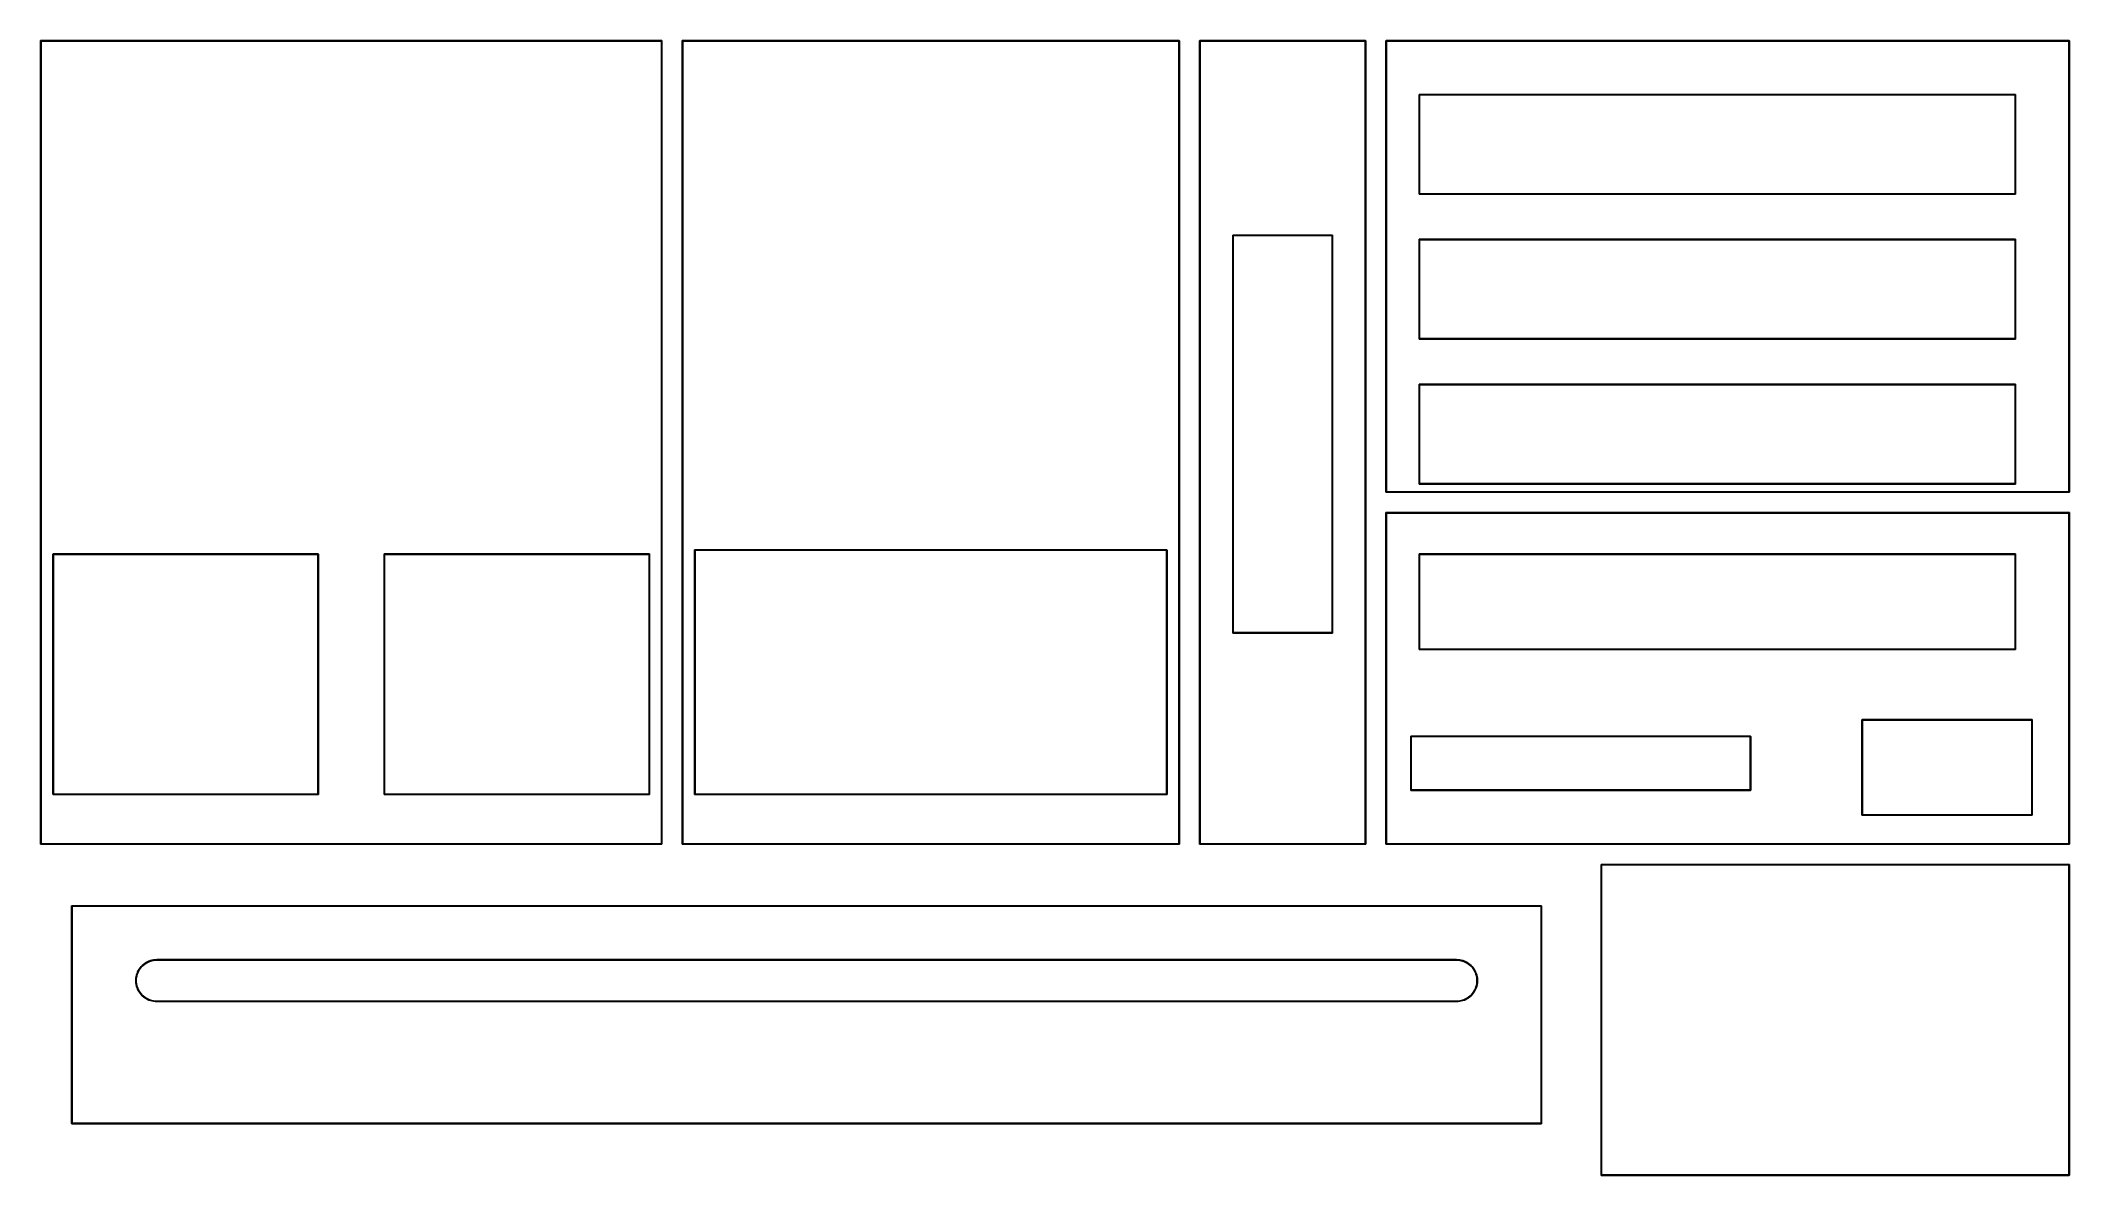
# Model space of a CAD drawing. Extents: x 5.1 to 29.7, y -16.3 to -2.6.
import ezdxf

# ---------------------------------------------------------------- set-up
doc = ezdxf.new("R2010")
doc.units = 0
doc.header["$MEASUREMENT"] = 0
doc.layers.add('BLACK', color=7, linetype='CONTINUOUS')

msp = doc.modelspace()

# ---------------------------------------------------------------- linework, layer by layer
at = {"layer": 'BLACK', "linetype": 'CONTINUOUS'}
for p, q in [((5.14705, -2.6), (5.14711, -2.59962)), ((5.14705, -12.3), (5.14705, -2.6)), ((5.14709, -2.59949), (5.14716, -2.59937)), ((5.14711, -2.59962), (5.14709, -2.59949)), ((5.14716, -2.59937), (5.14723, -2.59899)), ((5.14723, -2.59899), (5.14772, -2.5984)), ((5.14772, -2.5984), (5.1481, -2.59774)), ((5.1481, -2.59774), (5.14835, -2.59765)), ((5.14835, -2.59765), (5.14852, -2.59744)), ((5.14852, -2.59744), (5.14928, -2.59731)), ((5.14928, -2.59731), (5.15, -2.59705)), ((5.15, -2.59705), (12.65, -2.59705)), ((5.15295, -2.60295), (5.15295, -12.297)), ((12.647, -2.60295), (5.15295, -2.60295)), ((12.647, -12.297), (12.647, -2.60295)), ((12.65, -2.59705), (12.6504, -2.59711)), ((12.6504, -2.59711), (12.6505, -2.59709)), ((12.6505, -2.59709), (12.6506, -2.59716)), ((12.6506, -2.59716), (12.651, -2.59723)), ((12.651, -2.59723), (12.6516, -2.59772)), ((12.6516, -2.59772), (12.6523, -2.5981)), ((12.6523, -2.5981), (12.6524, -2.59835)), ((12.6524, -2.59835), (12.6526, -2.59852)), ((12.6526, -2.59852), (12.6527, -2.59928)), ((12.6527, -2.59928), (12.653, -2.6)), ((12.653, -2.6), (12.653, -12.3)), ((12.897, -2.6), (12.8971, -2.59962)), ((12.897, -12.3), (12.897, -2.6)), ((12.8971, -2.59949), (12.8972, -2.59937)), ((12.8971, -2.59962), (12.8971, -2.59949)), ((12.8972, -2.59899), (12.8977, -2.5984)), ((12.8972, -2.59937), (12.8972, -2.59899)), ((12.8977, -2.5984), (12.8981, -2.59774)), ((12.8981, -2.59774), (12.8984, -2.59765)), ((12.8984, -2.59765), (12.8985, -2.59744)), ((12.8985, -2.59744), (12.8993, -2.59731)), ((12.8993, -2.59731), (12.9, -2.59705)), ((12.9, -2.59705), (18.9, -2.59705)), ((12.903, -2.60295), (12.903, -12.297)), ((18.897, -2.60295), (12.903, -2.60295)), ((18.897, -12.297), (18.897, -2.60295)), ((18.9, -2.59705), (18.9004, -2.59711)), ((18.9004, -2.59711), (18.9005, -2.59709)), ((18.9005, -2.59709), (18.9006, -2.59716)), ((18.9006, -2.59716), (18.901, -2.59723)), ((18.901, -2.59723), (18.9016, -2.59772)), ((18.9016, -2.59772), (18.9023, -2.5981)), ((18.9023, -2.5981), (18.9024, -2.59835)), ((18.9024, -2.59835), (18.9026, -2.59852)), ((18.9026, -2.59852), (18.9027, -2.59928)), ((18.9027, -2.59928), (18.903, -2.6)), ((18.903, -2.6), (18.903, -12.3)), ((19.147, -2.6), (19.1471, -2.59962)), ((19.147, -12.3), (19.147, -2.6)), ((19.1471, -2.59949), (19.1472, -2.59937)), ((19.1471, -2.59962), (19.1471, -2.59949)), ((19.1472, -2.59899), (19.1477, -2.5984)), ((19.1472, -2.59937), (19.1472, -2.59899)), ((19.1477, -2.5984), (19.1481, -2.59774)), ((19.1481, -2.59774), (19.1484, -2.59765)), ((19.1484, -2.59765), (19.1485, -2.59744)), ((19.1485, -2.59744), (19.1493, -2.59731)), ((19.1493, -2.59731), (19.15, -2.59705)), ((19.15, -2.59705), (21.15, -2.59705)), ((19.153, -2.60295), (19.153, -12.297)), ((21.147, -2.60295), (19.153, -2.60295)), ((21.147, -12.297), (21.147, -2.60295)), ((21.15, -2.59705), (21.1504, -2.59711)), ((21.1504, -2.59711), (21.1505, -2.59709)), ((21.1505, -2.59709), (21.1506, -2.59716)), ((21.1506, -2.59716), (21.151, -2.59723)), ((21.151, -2.59723), (21.1516, -2.59772)), ((21.1516, -2.59772), (21.1523, -2.5981)), ((21.1523, -2.5981), (21.1524, -2.59835)), ((21.1524, -2.59835), (21.1526, -2.59852)), ((21.1526, -2.59852), (21.1527, -2.59928)), ((21.1527, -2.59928), (21.153, -2.6)), ((21.153, -2.6), (21.153, -12.3)), ((21.397, -2.6), (21.3971, -2.59962)), ((21.397, -8.05), (21.397, -2.6)), ((21.3971, -2.59949), (21.3972, -2.59937)), ((21.3971, -2.59962), (21.3971, -2.59949)), ((21.3972, -2.59899), (21.3977, -2.5984)), ((21.3972, -2.59937), (21.3972, -2.59899)), ((21.3977, -2.5984), (21.3981, -2.59774)), ((21.3981, -2.59774), (21.3984, -2.59765)), ((21.3984, -2.59765), (21.3985, -2.59744)), ((21.3985, -2.59744), (21.3993, -2.59731)), ((21.3993, -2.59731), (21.4, -2.59705)), ((21.4, -2.59705), (29.65, -2.59705)), ((21.403, -2.60295), (21.403, -8.04705)), ((29.647, -2.60295), (21.403, -2.60295)), ((29.647, -8.04705), (29.647, -2.60295)), ((29.65, -2.59705), (29.6504, -2.59711)), ((29.6504, -2.59711), (29.6505, -2.59709)), ((29.6505, -2.59709), (29.6506, -2.59716)), ((29.6506, -2.59716), (29.651, -2.59723)), ((29.651, -2.59723), (29.6516, -2.59772)), ((29.6516, -2.59772), (29.6523, -2.5981)), ((29.6523, -2.5981), (29.6524, -2.59835)), ((29.6524, -2.59835), (29.6526, -2.59852)), ((29.6526, -2.59852), (29.6527, -2.59928)), ((29.6527, -2.59928), (29.653, -2.6)), ((29.653, -2.6), (29.653, -8.05)), ((21.797, -3.25), (21.7971, -3.24962)), ((21.797, -4.45), (21.797, -3.25)), ((21.7971, -3.24949), (21.7972, -3.24937)), ((21.7971, -3.24962), (21.7971, -3.24949)), ((21.7972, -3.24899), (21.7977, -3.2484)), ((21.7972, -3.24937), (21.7972, -3.24899)), ((21.7977, -3.2484), (21.7981, -3.24774)), ((21.7981, -3.24774), (21.7984, -3.24765)), ((21.7984, -3.24765), (21.7985, -3.24744)), ((21.7985, -3.24744), (21.7993, -3.24731)), ((21.7993, -3.24731), (21.8, -3.24705)), ((21.8, -3.24705), (29, -3.24705)), ((28.997, -3.25295), (21.803, -3.25295)), ((21.803, -3.25295), (21.803, -4.44705)), ((28.997, -4.44705), (28.997, -3.25295)), ((29, -3.24705), (29.0004, -3.24711)), ((29.0004, -3.24711), (29.0005, -3.24709)), ((29.0005, -3.24709), (29.0006, -3.24716)), ((29.0006, -3.24716), (29.001, -3.24723)), ((29.001, -3.24723), (29.0016, -3.24772)), ((29.0016, -3.24772), (29.0023, -3.2481)), ((29.0023, -3.2481), (29.0024, -3.24835)), ((29.0024, -3.24835), (29.0026, -3.24852)), ((29.0026, -3.24852), (29.0027, -3.24928)), ((29.0027, -3.24928), (29.003, -3.25)), ((29.003, -3.25), (29.003, -4.45)), ((21.7973, -4.45072), (21.797, -4.45)), ((21.7974, -4.45148), (21.7973, -4.45072)), ((21.7976, -4.45165), (21.7974, -4.45148)), ((21.7977, -4.4519), (21.7976, -4.45165)), ((21.7984, -4.45228), (21.7977, -4.4519)), ((21.799, -4.45277), (21.7984, -4.45228)), ((21.7994, -4.45284), (21.799, -4.45277)), ((21.7995, -4.45291), (21.7994, -4.45284)), ((21.7996, -4.45289), (21.7995, -4.45291)), ((21.8, -4.45295), (21.7996, -4.45289)), ((29, -4.45295), (21.8, -4.45295)), ((21.803, -4.44705), (28.997, -4.44705)), ((29.0007, -4.45269), (29, -4.45295)), ((29.0015, -4.45256), (29.0007, -4.45269)), ((29.0016, -4.45235), (29.0015, -4.45256)), ((29.0019, -4.45226), (29.0016, -4.45235)), ((29.0023, -4.4516), (29.0019, -4.45226)), ((29.0028, -4.45101), (29.0023, -4.4516)), ((29.0029, -4.45051), (29.0028, -4.45063)), ((29.0028, -4.45063), (29.0028, -4.45101)), ((29.003, -4.45), (29.0029, -4.45038)), ((29.0029, -4.45038), (29.0029, -4.45051)), ((19.547, -4.95), (19.5471, -4.94962)), ((19.547, -9.75), (19.547, -4.95)), ((19.5471, -4.94949), (19.5472, -4.94937)), ((19.5471, -4.94962), (19.5471, -4.94949)), ((19.5472, -4.94899), (19.5477, -4.9484)), ((19.5472, -4.94937), (19.5472, -4.94899)), ((19.5477, -4.9484), (19.5481, -4.94774)), ((19.5481, -4.94774), (19.5484, -4.94765)), ((19.5484, -4.94765), (19.5485, -4.94744)), ((19.5485, -4.94744), (19.5493, -4.94731)), ((19.5493, -4.94731), (19.55, -4.94705)), ((19.55, -4.94705), (20.75, -4.94705)), ((20.747, -4.95295), (19.553, -4.95295)), ((19.553, -4.95295), (19.553, -9.74705)), ((20.747, -9.74705), (20.747, -4.95295)), ((20.75, -4.94705), (20.7504, -4.94711)), ((20.7504, -4.94711), (20.7505, -4.94709)), ((20.7505, -4.94709), (20.7506, -4.94716)), ((20.7506, -4.94716), (20.751, -4.94723)), ((20.751, -4.94723), (20.7516, -4.94772)), ((20.7516, -4.94772), (20.7523, -4.9481)), ((20.7523, -4.9481), (20.7524, -4.94835)), ((20.7524, -4.94835), (20.7526, -4.94852)), ((20.7526, -4.94852), (20.7527, -4.94928)), ((20.7527, -4.94928), (20.753, -4.95)), ((20.753, -4.95), (20.753, -9.75)), ((21.797, -5), (21.7971, -4.99962)), ((21.797, -6.2), (21.797, -5)), ((21.7971, -4.99949), (21.7972, -4.99937)), ((21.7971, -4.99962), (21.7971, -4.99949)), ((21.7972, -4.99899), (21.7977, -4.9984)), ((21.7972, -4.99937), (21.7972, -4.99899)), ((21.7977, -4.9984), (21.7981, -4.99774)), ((21.7981, -4.99774), (21.7984, -4.99765)), ((21.7984, -4.99765), (21.7985, -4.99744)), ((21.7985, -4.99744), (21.7993, -4.99731)), ((21.7993, -4.99731), (21.8, -4.99705)), ((21.8, -4.99705), (29, -4.99705)), ((21.803, -5.00295), (21.803, -6.19705)), ((28.997, -5.00295), (21.803, -5.00295)), ((28.997, -6.19705), (28.997, -5.00295)), ((29, -4.99705), (29.0004, -4.99711)), ((29.0004, -4.99711), (29.0005, -4.99709)), ((29.0005, -4.99709), (29.0006, -4.99716)), ((29.0006, -4.99716), (29.001, -4.99723)), ((29.001, -4.99723), (29.0016, -4.99772)), ((29.0016, -4.99772), (29.0023, -4.9981)), ((29.0023, -4.9981), (29.0024, -4.99835)), ((29.0024, -4.99835), (29.0026, -4.99852)), ((29.0026, -4.99852), (29.0027, -4.99928)), ((29.0027, -4.99928), (29.003, -5)), ((29.003, -5), (29.003, -6.2)), ((21.7973, -6.20072), (21.797, -6.2)), ((21.7974, -6.20148), (21.7973, -6.20072)), ((21.7976, -6.20165), (21.7974, -6.20148)), ((21.7977, -6.2019), (21.7976, -6.20165)), ((21.7984, -6.20228), (21.7977, -6.2019)), ((21.799, -6.20277), (21.7984, -6.20228)), ((21.7994, -6.20284), (21.799, -6.20277)), ((21.7995, -6.20291), (21.7994, -6.20284)), ((21.7996, -6.20289), (21.7995, -6.20291)), ((21.8, -6.20295), (21.7996, -6.20289)), ((29, -6.20295), (21.8, -6.20295)), ((21.803, -6.19705), (28.997, -6.19705)), ((29.0007, -6.20269), (29, -6.20295)), ((29.0015, -6.20256), (29.0007, -6.20269)), ((29.0016, -6.20235), (29.0015, -6.20256)), ((29.0019, -6.20226), (29.0016, -6.20235)), ((29.0023, -6.2016), (29.0019, -6.20226)), ((29.0028, -6.20101), (29.0023, -6.2016)), ((29.0029, -6.20051), (29.0028, -6.20063)), ((29.0028, -6.20063), (29.0028, -6.20101)), ((29.003, -6.2), (29.0029, -6.20038)), ((29.0029, -6.20038), (29.0029, -6.20051)), ((21.797, -6.75), (21.7971, -6.74962)), ((21.797, -7.95), (21.797, -6.75)), ((21.7971, -6.74949), (21.7972, -6.74937)), ((21.7971, -6.74962), (21.7971, -6.74949)), ((21.7972, -6.74899), (21.7977, -6.7484)), ((21.7972, -6.74937), (21.7972, -6.74899)), ((21.7977, -6.7484), (21.7981, -6.74774)), ((21.7981, -6.74774), (21.7984, -6.74765)), ((21.7984, -6.74765), (21.7985, -6.74744)), ((21.7985, -6.74744), (21.7993, -6.74731)), ((21.7993, -6.74731), (21.8, -6.74705)), ((21.8, -6.74705), (29, -6.74705)), ((21.803, -6.75295), (21.803, -7.94705)), ((28.997, -6.75295), (21.803, -6.75295)), ((28.997, -7.94705), (28.997, -6.75295)), ((29, -6.74705), (29.0004, -6.74711)), ((29.0004, -6.74711), (29.0005, -6.74709)), ((29.0005, -6.74709), (29.0006, -6.74716)), ((29.0006, -6.74716), (29.001, -6.74723)), ((29.001, -6.74723), (29.0016, -6.74772)), ((29.0016, -6.74772), (29.0023, -6.7481)), ((29.0023, -6.7481), (29.0024, -6.74835)), ((29.0024, -6.74835), (29.0026, -6.74852)), ((29.0026, -6.74852), (29.0027, -6.74928)), ((29.0027, -6.74928), (29.003, -6.75)), ((29.003, -6.75), (29.003, -7.95)), ((21.3973, -8.05072), (21.397, -8.05)), ((21.3974, -8.05148), (21.3973, -8.05072)), ((21.3976, -8.05165), (21.3974, -8.05148)), ((21.3977, -8.0519), (21.3976, -8.05165)), ((21.3984, -8.05228), (21.3977, -8.0519)), ((21.399, -8.05277), (21.3984, -8.05228)), ((21.3994, -8.05284), (21.399, -8.05277)), ((21.3995, -8.05291), (21.3994, -8.05284)), ((21.3996, -8.05289), (21.3995, -8.05291)), ((21.4, -8.05295), (21.3996, -8.05289)), ((29.65, -8.05295), (21.4, -8.05295)), ((21.403, -8.04705), (29.647, -8.04705)), ((21.7973, -7.95072), (21.797, -7.95)), ((21.7974, -7.95148), (21.7973, -7.95072)), ((21.7976, -7.95165), (21.7974, -7.95148)), ((21.7977, -7.9519), (21.7976, -7.95165)), ((21.7984, -7.95228), (21.7977, -7.9519)), ((21.799, -7.95277), (21.7984, -7.95228)), ((21.7994, -7.95284), (21.799, -7.95277)), ((21.7995, -7.95291), (21.7994, -7.95284)), ((21.7996, -7.95289), (21.7995, -7.95291)), ((21.8, -7.95295), (21.7996, -7.95289)), ((29, -7.95295), (21.8, -7.95295)), ((21.803, -7.94705), (28.997, -7.94705)), ((29.0007, -7.95269), (29, -7.95295)), ((29.0015, -7.95256), (29.0007, -7.95269)), ((29.0016, -7.95235), (29.0015, -7.95256)), ((29.0019, -7.95226), (29.0016, -7.95235)), ((29.0023, -7.9516), (29.0019, -7.95226)), ((29.0028, -7.95101), (29.0023, -7.9516)), ((29.0029, -7.95051), (29.0028, -7.95063)), ((29.0028, -7.95063), (29.0028, -7.95101)), ((29.003, -7.95), (29.0029, -7.95038)), ((29.0029, -7.95038), (29.0029, -7.95051)), ((29.6507, -8.05269), (29.65, -8.05295)), ((29.6515, -8.05256), (29.6507, -8.05269)), ((29.6516, -8.05235), (29.6515, -8.05256)), ((29.6519, -8.05226), (29.6516, -8.05235)), ((29.6523, -8.0516), (29.6519, -8.05226)), ((29.6528, -8.05101), (29.6523, -8.0516)), ((29.6529, -8.05051), (29.6528, -8.05063)), ((29.6528, -8.05063), (29.6528, -8.05101)), ((29.653, -8.05), (29.6529, -8.05038)), ((29.6529, -8.05038), (29.6529, -8.05051)), ((21.397, -8.3), (21.3971, -8.29962)), ((21.397, -12.3), (21.397, -8.3)), ((21.3971, -8.29949), (21.3972, -8.29937)), ((21.3971, -8.29962), (21.3971, -8.29949)), ((21.3972, -8.29899), (21.3977, -8.2984)), ((21.3972, -8.29937), (21.3972, -8.29899)), ((21.3977, -8.2984), (21.3981, -8.29774)), ((21.3981, -8.29774), (21.3984, -8.29765)), ((21.3984, -8.29765), (21.3985, -8.29744)), ((21.3985, -8.29744), (21.3993, -8.29731)), ((21.3993, -8.29731), (21.4, -8.29705)), ((21.4, -8.29705), (29.65, -8.29705)), ((21.403, -8.30295), (21.403, -12.297)), ((29.647, -8.30295), (21.403, -8.30295)), ((29.647, -12.297), (29.647, -8.30295)), ((29.65, -8.29705), (29.6504, -8.29711)), ((29.6504, -8.29711), (29.6505, -8.29709)), ((29.6505, -8.29709), (29.6506, -8.29716)), ((29.6506, -8.29716), (29.651, -8.29723)), ((29.651, -8.29723), (29.6516, -8.29772)), ((29.6516, -8.29772), (29.6523, -8.2981)), ((29.6523, -8.2981), (29.6524, -8.29835)), ((29.6524, -8.29835), (29.6526, -8.29852)), ((29.6526, -8.29852), (29.6527, -8.29928)), ((29.6527, -8.29928), (29.653, -8.3)), ((29.653, -8.3), (29.653, -12.3)), ((5.29705, -8.8), (5.29711, -8.79962)), ((5.29705, -11.7), (5.29705, -8.8)), ((5.29709, -8.79949), (5.29716, -8.79937)), ((5.29711, -8.79962), (5.29709, -8.79949)), ((5.29716, -8.79937), (5.29723, -8.79899)), ((5.29723, -8.79899), (5.29772, -8.7984)), ((5.29772, -8.7984), (5.2981, -8.79774)), ((5.2981, -8.79774), (5.29835, -8.79765)), ((5.29835, -8.79765), (5.29852, -8.79744)), ((5.29852, -8.79744), (5.29928, -8.79731)), ((5.29928, -8.79731), (5.3, -8.79705)), ((5.3, -8.79705), (8.5, -8.79705)), ((8.49705, -8.80295), (5.30295, -8.80295)), ((5.30295, -8.80295), (5.30295, -11.697)), ((8.49705, -11.697), (8.49705, -8.80295)), ((8.5, -8.79705), (8.50038, -8.79711)), ((8.50038, -8.79711), (8.50051, -8.79709)), ((8.50051, -8.79709), (8.50063, -8.79716)), ((8.50063, -8.79716), (8.50101, -8.79723)), ((8.50101, -8.79723), (8.5016, -8.79772)), ((8.5016, -8.79772), (8.50226, -8.7981)), ((8.50226, -8.7981), (8.50235, -8.79835)), ((8.50235, -8.79835), (8.50256, -8.79852)), ((8.50256, -8.79852), (8.50269, -8.79928)), ((8.50269, -8.79928), (8.50295, -8.8)), ((8.50295, -8.8), (8.50295, -11.7)), ((9.29705, -8.8), (9.29711, -8.79962)), ((9.29705, -11.7), (9.29705, -8.8)), ((9.29709, -8.79949), (9.29716, -8.79937)), ((9.29711, -8.79962), (9.29709, -8.79949)), ((9.29716, -8.79937), (9.29723, -8.79899)), ((9.29723, -8.79899), (9.29772, -8.7984)), ((9.29772, -8.7984), (9.2981, -8.79774)), ((9.2981, -8.79774), (9.29835, -8.79765)), ((9.29835, -8.79765), (9.29852, -8.79744)), ((9.29852, -8.79744), (9.29928, -8.79731)), ((9.29928, -8.79731), (9.3, -8.79705)), ((9.3, -8.79705), (12.5, -8.79705)), ((12.497, -8.80295), (9.30295, -8.80295)), ((9.30295, -8.80295), (9.30295, -11.697)), ((12.497, -11.697), (12.497, -8.80295)), ((12.5, -8.79705), (12.5004, -8.79711)), ((12.5004, -8.79711), (12.5005, -8.79709)), ((12.5005, -8.79709), (12.5006, -8.79716)), ((12.5006, -8.79716), (12.501, -8.79723)), ((12.501, -8.79723), (12.5016, -8.79772)), ((12.5016, -8.79772), (12.5023, -8.7981)), ((12.5023, -8.7981), (12.5024, -8.79835)), ((12.5024, -8.79835), (12.5026, -8.79852)), ((12.5026, -8.79852), (12.5027, -8.79928)), ((12.5027, -8.79928), (12.503, -8.8)), ((12.503, -8.8), (12.503, -11.7)), ((13.047, -8.75), (13.0471, -8.74962)), ((13.047, -11.7), (13.047, -8.75)), ((13.0471, -8.74949), (13.0472, -8.74937)), ((13.0471, -8.74962), (13.0471, -8.74949)), ((13.0472, -8.74899), (13.0477, -8.7484)), ((13.0472, -8.74937), (13.0472, -8.74899)), ((13.0477, -8.7484), (13.0481, -8.74774)), ((13.0481, -8.74774), (13.0484, -8.74765)), ((13.0484, -8.74765), (13.0485, -8.74744)), ((13.0485, -8.74744), (13.0493, -8.74731)), ((13.0493, -8.74731), (13.05, -8.74705)), ((13.05, -8.74705), (18.75, -8.74705)), ((18.747, -8.75295), (13.053, -8.75295)), ((13.053, -8.75295), (13.053, -11.697)), ((18.747, -11.697), (18.747, -8.75295)), ((18.75, -8.74705), (18.7504, -8.74711)), ((18.7504, -8.74711), (18.7505, -8.74709)), ((18.7505, -8.74709), (18.7506, -8.74716)), ((18.7506, -8.74716), (18.751, -8.74723)), ((18.751, -8.74723), (18.7516, -8.74772)), ((18.7516, -8.74772), (18.7523, -8.7481)), ((18.7523, -8.7481), (18.7524, -8.74835)), ((18.7524, -8.74835), (18.7526, -8.74852)), ((18.7526, -8.74852), (18.7527, -8.74928)), ((18.7527, -8.74928), (18.753, -8.75)), ((18.753, -8.75), (18.753, -11.7)), ((21.797, -8.8), (21.7971, -8.79962)), ((21.797, -9.95), (21.797, -8.8)), ((21.7971, -8.79949), (21.7972, -8.79937)), ((21.7971, -8.79962), (21.7971, -8.79949)), ((21.7972, -8.79899), (21.7977, -8.7984)), ((21.7972, -8.79937), (21.7972, -8.79899)), ((21.7977, -8.7984), (21.7981, -8.79774)), ((21.7981, -8.79774), (21.7984, -8.79765)), ((21.7984, -8.79765), (21.7985, -8.79744)), ((21.7985, -8.79744), (21.7993, -8.79731)), ((21.7993, -8.79731), (21.8, -8.79705)), ((21.8, -8.79705), (29, -8.79705)), ((21.803, -8.80295), (21.803, -9.94705)), ((28.997, -8.80295), (21.803, -8.80295)), ((28.997, -9.94705), (28.997, -8.80295)), ((29, -8.79705), (29.0004, -8.79711)), ((29.0004, -8.79711), (29.0005, -8.79709)), ((29.0005, -8.79709), (29.0006, -8.79716)), ((29.0006, -8.79716), (29.001, -8.79723)), ((29.001, -8.79723), (29.0016, -8.79772)), ((29.0016, -8.79772), (29.0023, -8.7981)), ((29.0023, -8.7981), (29.0024, -8.79835)), ((29.0024, -8.79835), (29.0026, -8.79852)), ((29.0026, -8.79852), (29.0027, -8.79928)), ((29.0027, -8.79928), (29.003, -8.8)), ((29.003, -8.8), (29.003, -9.95)), ((19.5473, -9.75072), (19.547, -9.75)), ((19.5474, -9.75148), (19.5473, -9.75072)), ((19.5476, -9.75165), (19.5474, -9.75148)), ((19.5477, -9.7519), (19.5476, -9.75165)), ((19.5484, -9.75228), (19.5477, -9.7519)), ((19.549, -9.75277), (19.5484, -9.75228)), ((19.5494, -9.75284), (19.549, -9.75277)), ((19.5495, -9.75291), (19.5494, -9.75284)), ((19.5496, -9.75289), (19.5495, -9.75291)), ((19.55, -9.75295), (19.5496, -9.75289)), ((20.75, -9.75295), (19.55, -9.75295)), ((19.553, -9.74705), (20.747, -9.74705)), ((20.7507, -9.75269), (20.75, -9.75295)), ((20.7515, -9.75256), (20.7507, -9.75269)), ((20.7516, -9.75235), (20.7515, -9.75256)), ((20.7519, -9.75226), (20.7516, -9.75235)), ((20.7523, -9.7516), (20.7519, -9.75226)), ((20.7528, -9.75101), (20.7523, -9.7516)), ((20.7529, -9.75051), (20.7528, -9.75063)), ((20.7528, -9.75063), (20.7528, -9.75101)), ((20.753, -9.75), (20.7529, -9.75038)), ((20.7529, -9.75038), (20.7529, -9.75051)), ((21.7973, -9.95072), (21.797, -9.95)), ((21.7974, -9.95148), (21.7973, -9.95072)), ((21.7976, -9.95165), (21.7974, -9.95148)), ((21.7977, -9.9519), (21.7976, -9.95165)), ((21.7984, -9.95228), (21.7977, -9.9519)), ((21.799, -9.95277), (21.7984, -9.95228)), ((21.7994, -9.95284), (21.799, -9.95277)), ((21.7995, -9.95291), (21.7994, -9.95284)), ((21.7996, -9.95289), (21.7995, -9.95291)), ((21.8, -9.95295), (21.7996, -9.95289)), ((29, -9.95295), (21.8, -9.95295)), ((21.803, -9.94705), (28.997, -9.94705)), ((29.0007, -9.95269), (29, -9.95295)), ((29.0015, -9.95256), (29.0007, -9.95269)), ((29.0016, -9.95235), (29.0015, -9.95256)), ((29.0019, -9.95226), (29.0016, -9.95235)), ((29.0023, -9.9516), (29.0019, -9.95226)), ((29.0028, -9.95101), (29.0023, -9.9516)), ((29.0029, -9.95051), (29.0028, -9.95063)), ((29.0028, -9.95063), (29.0028, -9.95101)), ((29.003, -9.95), (29.0029, -9.95038)), ((29.0029, -9.95038), (29.0029, -9.95051)), ((21.697, -11), (21.6971, -10.9996)), ((21.697, -11.65), (21.697, -11)), ((21.6971, -10.9995), (21.6972, -10.9994)), ((21.6971, -10.9996), (21.6971, -10.9995)), ((21.6972, -10.999), (21.6977, -10.9984)), ((21.6972, -10.9994), (21.6972, -10.999)), ((21.6977, -10.9984), (21.6981, -10.9977)), ((21.6981, -10.9977), (21.6984, -10.9976)), ((21.6984, -10.9976), (21.6985, -10.9974)), ((21.6985, -10.9974), (21.6993, -10.9973)), ((21.6993, -10.9973), (21.7, -10.997)), ((21.7, -10.997), (25.8, -10.997)), ((25.797, -11.003), (21.703, -11.003)), ((21.703, -11.003), (21.703, -11.647)), ((25.797, -11.647), (25.797, -11.003)), ((25.8, -10.997), (25.8004, -10.9971)), ((25.8004, -10.9971), (25.8005, -10.9971)), ((25.8005, -10.9971), (25.8006, -10.9972)), ((25.8006, -10.9972), (25.801, -10.9972)), ((25.801, -10.9972), (25.8016, -10.9977)), ((25.8016, -10.9977), (25.8023, -10.9981)), ((25.8023, -10.9981), (25.8024, -10.9984)), ((25.8024, -10.9984), (25.8026, -10.9985)), ((25.8026, -10.9985), (25.8027, -10.9993)), ((25.8027, -10.9993), (25.803, -11)), ((25.803, -11), (25.803, -11.65)), ((27.147, -10.8), (27.1471, -10.7996)), ((27.147, -11.95), (27.147, -10.8)), ((27.1471, -10.7995), (27.1472, -10.7994)), ((27.1471, -10.7996), (27.1471, -10.7995)), ((27.1472, -10.799), (27.1477, -10.7984)), ((27.1472, -10.7994), (27.1472, -10.799)), ((27.1477, -10.7984), (27.1481, -10.7977)), ((27.1481, -10.7977), (27.1484, -10.7976)), ((27.1484, -10.7976), (27.1485, -10.7974)), ((27.1485, -10.7974), (27.1493, -10.7973)), ((27.1493, -10.7973), (27.15, -10.797)), ((27.15, -10.797), (29.2, -10.797)), ((27.153, -10.803), (27.153, -11.947)), ((29.197, -10.803), (27.153, -10.803)), ((29.197, -11.947), (29.197, -10.803)), ((29.2, -10.797), (29.2004, -10.7971)), ((29.2004, -10.7971), (29.2005, -10.7971)), ((29.2005, -10.7971), (29.2006, -10.7972)), ((29.2006, -10.7972), (29.201, -10.7972)), ((29.201, -10.7972), (29.2016, -10.7977)), ((29.2016, -10.7977), (29.2023, -10.7981)), ((29.2023, -10.7981), (29.2024, -10.7984)), ((29.2024, -10.7984), (29.2026, -10.7985)), ((29.2026, -10.7985), (29.2027, -10.7993)), ((29.2027, -10.7993), (29.203, -10.8)), ((29.203, -10.8), (29.203, -11.95)), ((5.29731, -11.7007), (5.29705, -11.7)), ((5.29744, -11.7015), (5.29731, -11.7007)), ((5.29765, -11.7016), (5.29744, -11.7015)), ((5.29774, -11.7019), (5.29765, -11.7016)), ((5.2984, -11.7023), (5.29774, -11.7019)), ((5.29899, -11.7028), (5.2984, -11.7023)), ((5.29937, -11.7028), (5.29899, -11.7028)), ((5.29949, -11.7029), (5.29937, -11.7028)), ((5.29962, -11.7029), (5.29949, -11.7029)), ((5.3, -11.703), (5.29962, -11.7029)), ((8.5, -11.703), (5.3, -11.703)), ((5.30295, -11.697), (8.49705, -11.697)), ((8.50072, -11.7027), (8.5, -11.703)), ((8.50148, -11.7026), (8.50072, -11.7027)), ((8.50165, -11.7024), (8.50148, -11.7026)), ((8.5019, -11.7023), (8.50165, -11.7024)), ((8.50228, -11.7016), (8.5019, -11.7023)), ((8.50277, -11.701), (8.50228, -11.7016)), ((8.50284, -11.7006), (8.50277, -11.701)), ((8.50291, -11.7005), (8.50284, -11.7006)), ((8.50295, -11.7), (8.50289, -11.7004)), ((8.50289, -11.7004), (8.50291, -11.7005)), ((9.29731, -11.7007), (9.29705, -11.7)), ((9.29744, -11.7015), (9.29731, -11.7007)), ((9.29765, -11.7016), (9.29744, -11.7015)), ((9.29774, -11.7019), (9.29765, -11.7016)), ((9.2984, -11.7023), (9.29774, -11.7019)), ((9.29899, -11.7028), (9.2984, -11.7023)), ((9.29937, -11.7028), (9.29899, -11.7028)), ((9.29949, -11.7029), (9.29937, -11.7028)), ((9.29962, -11.7029), (9.29949, -11.7029)), ((9.3, -11.703), (9.29962, -11.7029)), ((12.5, -11.703), (9.3, -11.703)), ((9.30295, -11.697), (12.497, -11.697)), ((12.5007, -11.7027), (12.5, -11.703)), ((12.5015, -11.7026), (12.5007, -11.7027)), ((12.5016, -11.7024), (12.5015, -11.7026)), ((12.5019, -11.7023), (12.5016, -11.7024)), ((12.5023, -11.7016), (12.5019, -11.7023)), ((12.5028, -11.701), (12.5023, -11.7016)), ((12.5029, -11.7005), (12.5028, -11.7006)), ((12.5028, -11.7006), (12.5028, -11.701)), ((12.503, -11.7), (12.5029, -11.7004)), ((12.5029, -11.7004), (12.5029, -11.7005)), ((13.0473, -11.7007), (13.047, -11.7)), ((13.0474, -11.7015), (13.0473, -11.7007)), ((13.0476, -11.7016), (13.0474, -11.7015)), ((13.0477, -11.7019), (13.0476, -11.7016)), ((13.0484, -11.7023), (13.0477, -11.7019)), ((13.049, -11.7028), (13.0484, -11.7023)), ((13.0494, -11.7028), (13.049, -11.7028)), ((13.0495, -11.7029), (13.0494, -11.7028)), ((13.0496, -11.7029), (13.0495, -11.7029)), ((13.05, -11.703), (13.0496, -11.7029)), ((18.75, -11.703), (13.05, -11.703)), ((13.053, -11.697), (18.747, -11.697)), ((18.7507, -11.7027), (18.75, -11.703)), ((18.7515, -11.7026), (18.7507, -11.7027)), ((18.7516, -11.7024), (18.7515, -11.7026)), ((18.7519, -11.7023), (18.7516, -11.7024)), ((18.7523, -11.7016), (18.7519, -11.7023)), ((18.7528, -11.701), (18.7523, -11.7016)), ((18.7529, -11.7005), (18.7528, -11.7006)), ((18.7528, -11.7006), (18.7528, -11.701)), ((18.753, -11.7), (18.7529, -11.7004)), ((18.7529, -11.7004), (18.7529, -11.7005)), ((21.6973, -11.6507), (21.697, -11.65)), ((21.6974, -11.6515), (21.6973, -11.6507)), ((21.6976, -11.6516), (21.6974, -11.6515)), ((21.6977, -11.6519), (21.6976, -11.6516)), ((21.6984, -11.6523), (21.6977, -11.6519)), ((21.699, -11.6528), (21.6984, -11.6523)), ((21.6994, -11.6528), (21.699, -11.6528)), ((21.6995, -11.6529), (21.6994, -11.6528)), ((21.6996, -11.6529), (21.6995, -11.6529)), ((21.7, -11.653), (21.6996, -11.6529)), ((25.8, -11.653), (21.7, -11.653)), ((21.703, -11.647), (25.797, -11.647)), ((25.8007, -11.6527), (25.8, -11.653)), ((25.8015, -11.6526), (25.8007, -11.6527)), ((25.8016, -11.6524), (25.8015, -11.6526)), ((25.8019, -11.6523), (25.8016, -11.6524)), ((25.8023, -11.6516), (25.8019, -11.6523)), ((25.8028, -11.651), (25.8023, -11.6516)), ((25.8029, -11.6505), (25.8028, -11.6506)), ((25.8028, -11.6506), (25.8028, -11.651)), ((25.803, -11.65), (25.8029, -11.6504)), ((25.8029, -11.6504), (25.8029, -11.6505)), ((27.1473, -11.9507), (27.147, -11.95)), ((27.1474, -11.9515), (27.1473, -11.9507)), ((27.1476, -11.9516), (27.1474, -11.9515)), ((27.1477, -11.9519), (27.1476, -11.9516)), ((27.1484, -11.9523), (27.1477, -11.9519)), ((27.149, -11.9528), (27.1484, -11.9523)), ((27.1494, -11.9528), (27.149, -11.9528)), ((27.1495, -11.9529), (27.1494, -11.9528)), ((27.1496, -11.9529), (27.1495, -11.9529)), ((27.15, -11.953), (27.1496, -11.9529)), ((29.2, -11.953), (27.15, -11.953)), ((27.153, -11.947), (29.197, -11.947)), ((29.2007, -11.9527), (29.2, -11.953)), ((29.2015, -11.9526), (29.2007, -11.9527)), ((29.2016, -11.9524), (29.2015, -11.9526)), ((29.2019, -11.9523), (29.2016, -11.9524)), ((29.2023, -11.9516), (29.2019, -11.9523)), ((29.2028, -11.951), (29.2023, -11.9516)), ((29.2029, -11.9505), (29.2028, -11.9506)), ((29.2028, -11.9506), (29.2028, -11.951)), ((29.203, -11.95), (29.2029, -11.9504)), ((29.2029, -11.9504), (29.2029, -11.9505)), ((5.14731, -12.3007), (5.14705, -12.3)), ((5.14744, -12.3015), (5.14731, -12.3007)), ((5.14765, -12.3016), (5.14744, -12.3015)), ((5.14774, -12.3019), (5.14765, -12.3016)), ((5.1484, -12.3023), (5.14774, -12.3019)), ((5.14899, -12.3028), (5.1484, -12.3023)), ((5.14937, -12.3028), (5.14899, -12.3028)), ((5.14949, -12.3029), (5.14937, -12.3028)), ((5.14962, -12.3029), (5.14949, -12.3029)), ((5.15, -12.303), (5.14962, -12.3029)), ((12.65, -12.303), (5.15, -12.303)), ((5.15295, -12.297), (12.647, -12.297)), ((12.6507, -12.3027), (12.65, -12.303)), ((12.6515, -12.3026), (12.6507, -12.3027)), ((12.6516, -12.3024), (12.6515, -12.3026)), ((12.6519, -12.3023), (12.6516, -12.3024)), ((12.6523, -12.3016), (12.6519, -12.3023)), ((12.6528, -12.301), (12.6523, -12.3016)), ((12.6529, -12.3005), (12.6528, -12.3006)), ((12.6528, -12.3006), (12.6528, -12.301)), ((12.653, -12.3), (12.6529, -12.3004)), ((12.6529, -12.3004), (12.6529, -12.3005)), ((12.8973, -12.3007), (12.897, -12.3)), ((12.8974, -12.3015), (12.8973, -12.3007)), ((12.8976, -12.3016), (12.8974, -12.3015)), ((12.8977, -12.3019), (12.8976, -12.3016)), ((12.8984, -12.3023), (12.8977, -12.3019)), ((12.899, -12.3028), (12.8984, -12.3023)), ((12.8994, -12.3028), (12.899, -12.3028)), ((12.8995, -12.3029), (12.8994, -12.3028)), ((12.8996, -12.3029), (12.8995, -12.3029)), ((12.9, -12.303), (12.8996, -12.3029)), ((18.9, -12.303), (12.9, -12.303)), ((12.903, -12.297), (18.897, -12.297)), ((18.9007, -12.3027), (18.9, -12.303)), ((18.9015, -12.3026), (18.9007, -12.3027)), ((18.9016, -12.3024), (18.9015, -12.3026)), ((18.9019, -12.3023), (18.9016, -12.3024)), ((18.9023, -12.3016), (18.9019, -12.3023)), ((18.9028, -12.301), (18.9023, -12.3016)), ((18.9029, -12.3005), (18.9028, -12.3006)), ((18.9028, -12.3006), (18.9028, -12.301)), ((18.903, -12.3), (18.9029, -12.3004)), ((18.9029, -12.3004), (18.9029, -12.3005)), ((19.1473, -12.3007), (19.147, -12.3)), ((19.1474, -12.3015), (19.1473, -12.3007)), ((19.1476, -12.3016), (19.1474, -12.3015)), ((19.1477, -12.3019), (19.1476, -12.3016)), ((19.1484, -12.3023), (19.1477, -12.3019)), ((19.149, -12.3028), (19.1484, -12.3023)), ((19.1494, -12.3028), (19.149, -12.3028)), ((19.1495, -12.3029), (19.1494, -12.3028)), ((19.1496, -12.3029), (19.1495, -12.3029)), ((19.15, -12.303), (19.1496, -12.3029)), ((21.15, -12.303), (19.15, -12.303)), ((19.153, -12.297), (21.147, -12.297)), ((21.1507, -12.3027), (21.15, -12.303)), ((21.1515, -12.3026), (21.1507, -12.3027)), ((21.1516, -12.3024), (21.1515, -12.3026)), ((21.1519, -12.3023), (21.1516, -12.3024)), ((21.1523, -12.3016), (21.1519, -12.3023)), ((21.1528, -12.301), (21.1523, -12.3016)), ((21.1529, -12.3005), (21.1528, -12.3006)), ((21.1528, -12.3006), (21.1528, -12.301)), ((21.153, -12.3), (21.1529, -12.3004)), ((21.1529, -12.3004), (21.1529, -12.3005)), ((21.3973, -12.3007), (21.397, -12.3)), ((21.3974, -12.3015), (21.3973, -12.3007)), ((21.3976, -12.3016), (21.3974, -12.3015)), ((21.3977, -12.3019), (21.3976, -12.3016)), ((21.3984, -12.3023), (21.3977, -12.3019)), ((21.399, -12.3028), (21.3984, -12.3023)), ((21.3994, -12.3028), (21.399, -12.3028)), ((21.3995, -12.3029), (21.3994, -12.3028)), ((21.3996, -12.3029), (21.3995, -12.3029)), ((21.4, -12.303), (21.3996, -12.3029)), ((29.65, -12.303), (21.4, -12.303)), ((21.403, -12.297), (29.647, -12.297)), ((29.6507, -12.3027), (29.65, -12.303)), ((29.6515, -12.3026), (29.6507, -12.3027)), ((29.6516, -12.3024), (29.6515, -12.3026)), ((29.6519, -12.3023), (29.6516, -12.3024)), ((29.6523, -12.3016), (29.6519, -12.3023)), ((29.6528, -12.301), (29.6523, -12.3016)), ((29.6529, -12.3005), (29.6528, -12.3006)), ((29.6528, -12.3006), (29.6528, -12.301)), ((29.653, -12.3), (29.6529, -12.3004)), ((29.6529, -12.3004), (29.6529, -12.3005)), ((23.997, -12.55), (23.9971, -12.5496)), ((23.997, -16.3), (23.997, -12.55)), ((23.9971, -12.5495), (23.9972, -12.5494)), ((23.9971, -12.5496), (23.9971, -12.5495)), ((23.9972, -12.549), (23.9977, -12.5484)), ((23.9972, -12.5494), (23.9972, -12.549)), ((23.9977, -12.5484), (23.9981, -12.5477)), ((23.9981, -12.5477), (23.9984, -12.5476)), ((23.9984, -12.5476), (23.9985, -12.5474)), ((23.9985, -12.5474), (23.9993, -12.5473)), ((23.9993, -12.5473), (24, -12.547)), ((24, -12.547), (29.65, -12.547)), ((24.003, -12.553), (24.003, -16.297)), ((29.647, -12.553), (24.003, -12.553)), ((29.647, -16.297), (29.647, -12.553)), ((29.65, -12.547), (29.6504, -12.5471)), ((29.6504, -12.5471), (29.6505, -12.5471)), ((29.6505, -12.5471), (29.6506, -12.5472)), ((29.6506, -12.5472), (29.651, -12.5472)), ((29.651, -12.5472), (29.6516, -12.5477)), ((29.6516, -12.5477), (29.6523, -12.5481)), ((29.6523, -12.5481), (29.6524, -12.5484)), ((29.6524, -12.5484), (29.6526, -12.5485)), ((29.6526, -12.5485), (29.6527, -12.5493)), ((29.6527, -12.5493), (29.653, -12.55)), ((29.653, -12.55), (29.653, -16.3)), ((5.52205, -13.05), (5.52211, -13.0496)), ((5.52205, -15.675), (5.52205, -13.05)), ((5.52209, -13.0495), (5.52216, -13.0494)), ((5.52211, -13.0496), (5.52209, -13.0495)), ((5.52216, -13.0494), (5.52223, -13.049)), ((5.52223, -13.049), (5.52272, -13.0484)), ((5.52272, -13.0484), (5.5231, -13.0477)), ((5.5231, -13.0477), (5.52335, -13.0476)), ((5.52335, -13.0476), (5.52352, -13.0474)), ((5.52352, -13.0474), (5.52428, -13.0473)), ((5.52428, -13.0473), (5.525, -13.047)), ((5.525, -13.047), (23.275, -13.047)), ((5.52795, -13.053), (5.52795, -15.672)), ((23.272, -13.053), (5.52795, -13.053)), ((23.272, -15.672), (23.272, -13.053)), ((23.275, -13.047), (23.2754, -13.0471)), ((23.2754, -13.0471), (23.2755, -13.0471)), ((23.2755, -13.0471), (23.2756, -13.0472)), ((23.2756, -13.0472), (23.276, -13.0472)), ((23.276, -13.0472), (23.2766, -13.0477)), ((23.2766, -13.0477), (23.2773, -13.0481)), ((23.2773, -13.0481), (23.2774, -13.0484)), ((23.2774, -13.0484), (23.2776, -13.0485)), ((23.2776, -13.0485), (23.2777, -13.0493)), ((23.2777, -13.0493), (23.278, -13.05)), ((23.278, -13.05), (23.278, -15.675)), ((6.42074, -13.7326), (6.43776, -13.7233)), ((6.43776, -13.7233), (6.45544, -13.7154)), ((6.45539, -13.7216), (6.43776, -13.7297)), ((6.4736, -13.7149), (6.45539, -13.7216)), ((6.45544, -13.7154), (6.47368, -13.7088)), ((6.49228, -13.7096), (6.4736, -13.7149)), ((6.47368, -13.7088), (6.49236, -13.7037)), ((6.51132, -13.7058), (6.49228, -13.7096)), ((6.49236, -13.7037), (6.51139, -13.7)), ((6.5306, -13.7035), (6.51132, -13.7058)), ((6.51139, -13.7), (6.53064, -13.6978)), ((6.54912, -13.7028), (6.5306, -13.7035)), ((6.53064, -13.6978), (6.55, -13.697)), ((6.55, -13.703), (6.54912, -13.7028)), ((6.55, -13.697), (22.25, -13.697)), ((22.25, -13.703), (6.55, -13.703)), ((22.25, -13.697), (22.2694, -13.6978)), ((22.2505, -13.7028), (22.25, -13.703)), ((22.2694, -13.7035), (22.2505, -13.7028)), ((22.2694, -13.6978), (22.2886, -13.7)), ((22.2887, -13.7058), (22.2694, -13.7035)), ((22.2886, -13.7), (22.3076, -13.7037)), ((22.3077, -13.7096), (22.2887, -13.7058)), ((22.3076, -13.7037), (22.3263, -13.7088)), ((22.3264, -13.7149), (22.3077, -13.7096)), ((22.3263, -13.7088), (22.3446, -13.7154)), ((22.3446, -13.7216), (22.3264, -13.7149)), ((22.3446, -13.7154), (22.3622, -13.7233)), ((22.3622, -13.7297), (22.3446, -13.7216)), ((22.3622, -13.7233), (22.3793, -13.7326)), ((6.29723, -13.9403), (6.29872, -13.921)), ((6.29723, -13.9597), (6.29723, -13.9403)), ((6.29872, -13.979), (6.29723, -13.9597)), ((6.29872, -13.921), (6.30167, -13.9018)), ((6.30167, -13.9018), (6.30609, -13.883)), ((6.30352, -13.9306), (6.30276, -13.95)), ((6.30276, -13.95), (6.30352, -13.9694)), ((6.30581, -13.9113), (6.30352, -13.9306)), ((6.30959, -13.8923), (6.30581, -13.9113)), ((6.30609, -13.883), (6.31194, -13.8645)), ((6.31486, -13.8736), (6.30959, -13.8923)), ((6.31194, -13.8645), (6.31918, -13.8465)), ((6.32158, -13.8554), (6.31486, -13.8736)), ((6.31918, -13.8465), (6.32778, -13.8292)), ((6.32971, -13.8378), (6.32158, -13.8554)), ((6.32778, -13.8292), (6.33768, -13.8125)), ((6.3392, -13.8208), (6.32971, -13.8378)), ((6.33768, -13.8125), (6.34883, -13.7967)), ((6.34998, -13.8047), (6.3392, -13.8208)), ((6.34883, -13.7967), (6.36116, -13.7817)), ((6.362, -13.7894), (6.34998, -13.8047)), ((6.36116, -13.7817), (6.37459, -13.7677)), ((6.37518, -13.7752), (6.362, -13.7894)), ((6.37459, -13.7677), (6.38906, -13.7548)), ((6.38943, -13.762), (6.37518, -13.7752)), ((6.38906, -13.7548), (6.40447, -13.7431)), ((6.40468, -13.75), (6.38943, -13.762)), ((6.40447, -13.7431), (6.42074, -13.7326)), ((6.42082, -13.7392), (6.40468, -13.75)), ((6.43776, -13.7297), (6.42082, -13.7392)), ((22.3792, -13.7392), (22.3622, -13.7297)), ((22.3953, -13.75), (22.3792, -13.7392)), ((22.3793, -13.7326), (22.3955, -13.7431)), ((22.4106, -13.762), (22.3953, -13.75)), ((22.3955, -13.7431), (22.4109, -13.7548)), ((22.4248, -13.7752), (22.4106, -13.762)), ((22.4109, -13.7548), (22.4254, -13.7677)), ((22.438, -13.7894), (22.4248, -13.7752)), ((22.4254, -13.7677), (22.4388, -13.7817)), ((22.45, -13.8047), (22.438, -13.7894)), ((22.4388, -13.7817), (22.4512, -13.7967)), ((22.4608, -13.8208), (22.45, -13.8047)), ((22.4512, -13.7967), (22.4623, -13.8125)), ((22.4703, -13.8378), (22.4608, -13.8208)), ((22.4623, -13.8125), (22.4722, -13.8292)), ((22.4784, -13.8554), (22.4703, -13.8378)), ((22.4722, -13.8292), (22.4808, -13.8465)), ((22.4851, -13.8736), (22.4784, -13.8554)), ((22.4808, -13.8465), (22.4881, -13.8645)), ((22.4904, -13.8923), (22.4851, -13.8736)), ((22.4881, -13.8645), (22.4939, -13.883)), ((22.4942, -13.9113), (22.4904, -13.8923)), ((22.4939, -13.883), (22.4983, -13.9018)), ((22.4965, -13.9306), (22.4942, -13.9113)), ((22.4972, -13.95), (22.4965, -13.9306)), ((22.4965, -13.9694), (22.4972, -13.95)), ((22.4983, -13.9018), (22.5013, -13.921)), ((22.5013, -13.921), (22.5028, -13.9403)), ((22.5028, -13.9597), (22.5013, -13.979)), ((22.5028, -13.9403), (22.5028, -13.9597)), ((6.30167, -13.9982), (6.29872, -13.979)), ((6.30609, -14.017), (6.30167, -13.9982)), ((6.30352, -13.9694), (6.30581, -13.9887)), ((6.30581, -13.9887), (6.30959, -14.0077)), ((6.31194, -14.0355), (6.30609, -14.017)), ((6.30959, -14.0077), (6.31486, -14.0264)), ((6.31918, -14.0535), (6.31194, -14.0355)), ((6.31486, -14.0264), (6.32158, -14.0446)), ((6.32778, -14.0708), (6.31918, -14.0535)), ((6.32158, -14.0446), (6.32971, -14.0622)), ((6.33768, -14.0875), (6.32778, -14.0708)), ((6.32971, -14.0622), (6.3392, -14.0792)), ((6.34883, -14.1033), (6.33768, -14.0875)), ((6.3392, -14.0792), (6.34998, -14.0953)), ((6.36116, -14.1183), (6.34883, -14.1033)), ((6.34998, -14.0953), (6.362, -14.1106)), ((6.37459, -14.1323), (6.36116, -14.1183)), ((6.362, -14.1106), (6.37518, -14.1248)), ((6.38906, -14.1452), (6.37459, -14.1323)), ((6.37518, -14.1248), (6.38943, -14.138)), ((6.40447, -14.1569), (6.38906, -14.1452)), ((6.38943, -14.138), (6.40468, -14.15)), ((6.42074, -14.1674), (6.40447, -14.1569)), ((6.40468, -14.15), (6.42082, -14.1608)), ((6.43776, -14.1767), (6.42074, -14.1674)), ((6.42082, -14.1608), (6.43776, -14.1703)), ((6.43776, -14.1703), (6.45539, -14.1784)), ((6.45544, -14.1846), (6.43776, -14.1767)), ((6.45539, -14.1784), (6.4736, -14.1851)), ((6.47368, -14.1912), (6.45544, -14.1846)), ((6.4736, -14.1851), (6.49228, -14.1904)), ((6.49236, -14.1963), (6.47368, -14.1912)), ((6.49228, -14.1904), (6.51132, -14.1942)), ((6.51139, -14.2), (6.49236, -14.1963)), ((6.51132, -14.1942), (6.5306, -14.1965)), ((6.53064, -14.2022), (6.51139, -14.2)), ((6.5306, -14.1965), (6.54948, -14.1972)), ((6.55, -14.203), (6.53064, -14.2022)), ((6.54948, -14.1972), (6.55, -14.197)), ((6.55, -14.197), (22.25, -14.197)), ((22.25, -14.203), (6.55, -14.203)), ((22.25, -14.197), (22.2509, -14.1972)), ((22.2694, -14.2022), (22.25, -14.203)), ((22.2509, -14.1972), (22.2694, -14.1965)), ((22.2694, -14.1965), (22.2887, -14.1942)), ((22.2886, -14.2), (22.2694, -14.2022)), ((22.3076, -14.1963), (22.2886, -14.2)), ((22.2887, -14.1942), (22.3077, -14.1904)), ((22.3263, -14.1912), (22.3076, -14.1963)), ((22.3077, -14.1904), (22.3264, -14.1851)), ((22.3446, -14.1846), (22.3263, -14.1912)), ((22.3264, -14.1851), (22.3446, -14.1784)), ((22.3446, -14.1784), (22.3622, -14.1703)), ((22.3622, -14.1767), (22.3446, -14.1846)), ((22.3622, -14.1703), (22.3792, -14.1608)), ((22.3793, -14.1674), (22.3622, -14.1767)), ((22.3792, -14.1608), (22.3953, -14.15)), ((22.3955, -14.1569), (22.3793, -14.1674)), ((22.3953, -14.15), (22.4106, -14.138)), ((22.4109, -14.1452), (22.3955, -14.1569)), ((22.4106, -14.138), (22.4248, -14.1248)), ((22.4254, -14.1323), (22.4109, -14.1452)), ((22.4248, -14.1248), (22.438, -14.1106)), ((22.4388, -14.1183), (22.4254, -14.1323)), ((22.438, -14.1106), (22.45, -14.0953)), ((22.4512, -14.1033), (22.4388, -14.1183)), ((22.45, -14.0953), (22.4608, -14.0792)), ((22.4623, -14.0875), (22.4512, -14.1033)), ((22.4608, -14.0792), (22.4703, -14.0622)), ((22.4722, -14.0708), (22.4623, -14.0875)), ((22.4703, -14.0622), (22.4784, -14.0446)), ((22.4808, -14.0535), (22.4722, -14.0708)), ((22.4784, -14.0446), (22.4851, -14.0264)), ((22.4881, -14.0355), (22.4808, -14.0535)), ((22.4851, -14.0264), (22.4904, -14.0077)), ((22.4939, -14.017), (22.4881, -14.0355)), ((22.4904, -14.0077), (22.4942, -13.9887)), ((22.4983, -13.9982), (22.4939, -14.017)), ((22.4942, -13.9887), (22.4965, -13.9694)), ((22.5013, -13.979), (22.4983, -13.9982)), ((5.52231, -15.6757), (5.52205, -15.675)), ((5.52244, -15.6765), (5.52231, -15.6757)), ((5.52265, -15.6766), (5.52244, -15.6765)), ((5.52274, -15.6769), (5.52265, -15.6766)), ((5.5234, -15.6773), (5.52274, -15.6769)), ((5.52399, -15.6778), (5.5234, -15.6773)), ((5.52437, -15.6778), (5.52399, -15.6778)), ((5.52449, -15.6779), (5.52437, -15.6778)), ((5.52462, -15.6779), (5.52449, -15.6779)), ((5.525, -15.678), (5.52462, -15.6779)), ((23.275, -15.678), (5.525, -15.678)), ((5.52795, -15.672), (23.272, -15.672)), ((23.2757, -15.6777), (23.275, -15.678)), ((23.2765, -15.6776), (23.2757, -15.6777)), ((23.2766, -15.6774), (23.2765, -15.6776)), ((23.2769, -15.6773), (23.2766, -15.6774)), ((23.2773, -15.6766), (23.2769, -15.6773)), ((23.2778, -15.676), (23.2773, -15.6766)), ((23.2779, -15.6755), (23.2778, -15.6756)), ((23.2778, -15.6756), (23.2778, -15.676)), ((23.278, -15.675), (23.2779, -15.6754)), ((23.2779, -15.6754), (23.2779, -15.6755)), ((23.9973, -16.3007), (23.997, -16.3)), ((23.9974, -16.3015), (23.9973, -16.3007)), ((23.9976, -16.3016), (23.9974, -16.3015)), ((23.9977, -16.3019), (23.9976, -16.3016)), ((23.9984, -16.3023), (23.9977, -16.3019)), ((23.999, -16.3028), (23.9984, -16.3023)), ((23.9994, -16.3028), (23.999, -16.3028)), ((23.9995, -16.3029), (23.9994, -16.3028)), ((23.9996, -16.3029), (23.9995, -16.3029)), ((24, -16.303), (23.9996, -16.3029)), ((29.65, -16.303), (24, -16.303)), ((24.003, -16.297), (29.647, -16.297)), ((29.6507, -16.3027), (29.65, -16.303)), ((29.6515, -16.3026), (29.6507, -16.3027)), ((29.6516, -16.3024), (29.6515, -16.3026)), ((29.6519, -16.3023), (29.6516, -16.3024)), ((29.6523, -16.3016), (29.6519, -16.3023)), ((29.6528, -16.301), (29.6523, -16.3016)), ((29.6529, -16.3005), (29.6528, -16.3006)), ((29.6528, -16.3006), (29.6528, -16.301)), ((29.653, -16.3), (29.6529, -16.3004)), ((29.6529, -16.3004), (29.6529, -16.3005))]:
    msp.add_line(p, q, dxfattribs=at)

doc.saveas('drawing.dxf')
